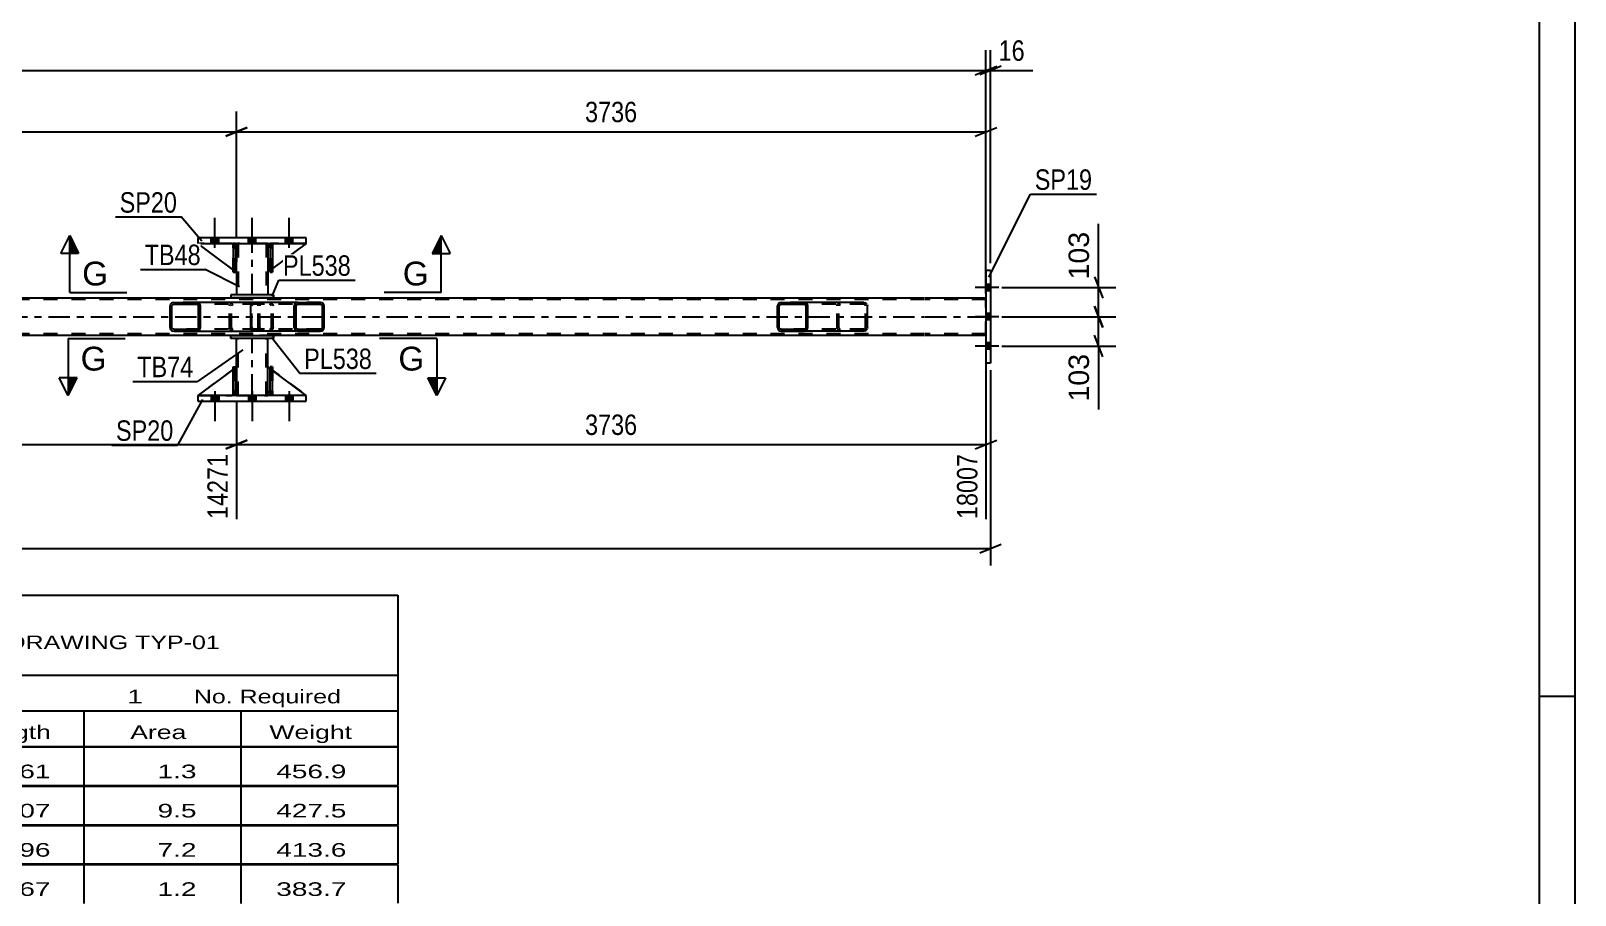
# Model space of a CAD drawing. Header units: millimetres. Extents: x -36 to 805, y -409 to 185.
# Drawn here: x 588.7 to 805.1, y -287.5 to -166.4 of the extents above; entities that cross this region are included whole.
import ezdxf

# ---------------------------------------------------------------- set-up
doc = ezdxf.new("R2010")
doc.units = ezdxf.units.MM
doc.linetypes.add('DXK_LINE_DOT2', pattern=[3.9198, 1.9599, -1.9599])
doc.linetypes.add('DXK_LINE_DOT3', pattern=[5.9187, 2.979, -0.9799, 0.9799, -0.9799])
doc.styles.add('Arial', font='ARIAL.TTF', dxfattribs={"height": 0.2})
doc.styles.add('Arial Narrow', font='ARIALN.TTF', dxfattribs={"height": 0.2})

# ---------------------------------------------------------------- blocks, each defined once
blk = doc.blocks.new('Unknown-203724355-1135')
at = {"color": 5, "linetype": 'Continuous'}
for p, q in [((805.14, -408.7), (805.14, 185.3)), ((800.14, -403.7), (800.14, 180.3)), ((805.14, -259.7), (800.14, -259.7))]:
    blk.add_line(p, q, dxfattribs=at)
blk = doc.blocks.new('Part-203724355-6161 - 6047')
at = {"color": 2, "linetype": 'Continuous'}
for p, q in [((627.31, -217.48), (612.11, -217.48)), ((612.11, -217.48), (612.11, -218.28)), ((612.11, -218.28), (627.31, -218.28)), ((627.31, -218.28), (627.31, -217.48))]:
    blk.add_line(p, q, dxfattribs=at)
blk = doc.blocks.new('Bolt-203724355-6131 - 6047')
at = {"linetype": 'Continuous'}
for points in [[(615.03, -217.48), (613.99, -217.48), (613.99, -218.28), (615.03, -218.28)], [(615.03, -217.48), (613.99, -217.48), (613.99, -218.28), (615.03, -218.28)], [(615.03, -217.48), (613.99, -217.48), (613.99, -218.28), (615.03, -218.28)], [(620.23, -217.48), (619.19, -217.48), (619.19, -218.28), (620.23, -218.28)], [(620.23, -217.48), (619.19, -217.48), (619.19, -218.28), (620.23, -218.28)], [(625.43, -217.48), (624.39, -217.48), (624.39, -218.28), (625.43, -218.28)], [(625.43, -217.48), (624.39, -217.48), (624.39, -218.28), (625.43, -218.28)], [(625.43, -217.48), (624.39, -217.48), (624.39, -218.28), (625.43, -218.28)]]:
    blk.add_hatch(color=1, dxfattribs=at).paths.add_polyline_path(points)
at = {"color": 1, "linetype": 'Continuous'}
for p, q in [((613.99, -217.48), (613.99, -218.28)), ((613.99, -217.48), (613.99, -218.28)), ((613.99, -217.48), (613.99, -218.28)), ((614.51, -216.88), (614.51, -221.08)), ((614.51, -216.88), (614.51, -221.08)), ((614.51, -216.88), (614.51, -221.08)), ((615.03, -217.48), (615.03, -218.28)), ((615.03, -217.48), (615.03, -218.28)), ((615.03, -217.48), (615.03, -218.28)), ((619.19, -217.48), (619.19, -218.28)), ((619.19, -217.48), (619.19, -218.28)), ((619.71, -216.88), (619.71, -221.08)), ((619.71, -216.88), (619.71, -221.08)), ((620.23, -217.48), (620.23, -218.28)), ((620.23, -217.48), (620.23, -218.28)), ((624.39, -217.48), (624.39, -218.28)), ((624.39, -217.48), (624.39, -218.28)), ((624.39, -217.48), (624.39, -218.28)), ((624.91, -216.88), (624.91, -221.08)), ((624.91, -216.88), (624.91, -221.08)), ((624.91, -216.88), (624.91, -221.08)), ((625.43, -217.48), (625.43, -218.28)), ((625.43, -217.48), (625.43, -218.28)), ((625.43, -217.48), (625.43, -218.28))]:
    blk.add_line(p, q, dxfattribs=at)
blk = doc.blocks.new('Bolt-203724355-6132 - 6047')
at = {"linetype": 'Continuous'}
for points in [[(613.99, -196.18), (615.03, -196.18), (615.03, -195.38), (613.99, -195.38)], [(613.99, -196.18), (615.03, -196.18), (615.03, -195.38), (613.99, -195.38)], [(613.99, -196.18), (615.03, -196.18), (615.03, -195.38), (613.99, -195.38)], [(619.19, -196.18), (620.23, -196.18), (620.23, -195.38), (619.19, -195.38)], [(619.19, -196.18), (620.23, -196.18), (620.23, -195.38), (619.19, -195.38)], [(624.39, -196.18), (625.43, -196.18), (625.43, -195.38), (624.39, -195.38)], [(624.39, -196.18), (625.43, -196.18), (625.43, -195.38), (624.39, -195.38)], [(624.39, -196.18), (625.43, -196.18), (625.43, -195.38), (624.39, -195.38)]]:
    blk.add_hatch(color=1, dxfattribs=at).paths.add_polyline_path(points)
at = {"color": 1, "linetype": 'Continuous'}
for p, q in [((614.51, -196.78), (614.51, -192.58)), ((614.51, -196.78), (614.51, -192.58)), ((614.51, -196.78), (614.51, -192.58)), ((619.71, -196.78), (619.71, -192.58)), ((619.71, -196.78), (619.71, -192.58)), ((624.91, -196.78), (624.91, -192.58)), ((624.91, -196.78), (624.91, -192.58)), ((624.91, -196.78), (624.91, -192.58)), ((613.99, -196.18), (613.99, -195.38)), ((613.99, -196.18), (613.99, -195.38)), ((613.99, -196.18), (613.99, -195.38)), ((615.03, -196.18), (615.03, -195.38)), ((615.03, -196.18), (615.03, -195.38)), ((615.03, -196.18), (615.03, -195.38)), ((619.19, -196.18), (619.19, -195.38)), ((619.19, -196.18), (619.19, -195.38)), ((620.23, -196.18), (620.23, -195.38)), ((620.23, -196.18), (620.23, -195.38)), ((624.39, -196.18), (624.39, -195.38)), ((624.39, -196.18), (624.39, -195.38)), ((624.39, -196.18), (624.39, -195.38)), ((625.43, -196.18), (625.43, -195.38)), ((625.43, -196.18), (625.43, -195.38)), ((625.43, -196.18), (625.43, -195.38))]:
    blk.add_line(p, q, dxfattribs=at)
blk = doc.blocks.new('Part-203724355-6152 - 6047')
at = {"color": 2, "linetype": 'Continuous'}
for p, q in [((622.26, -217.48), (622.26, -213.48)), ((622.26, -213.48), (622.58, -213.48)), ((622.58, -217.48), (622.58, -213.48)), ((622.26, -217.48), (622.26, -217.48)), ((622.58, -217.48), (622.26, -217.48))]:
    blk.add_line(p, q, dxfattribs=at)
at = {"color": 7, "linetype": 'DXK_LINE_DOT2'}
for p, q in [((622.26, -213.48), (622.26, -216.88)), ((622.58, -216.88), (622.58, -213.48)), ((622.26, -216.88), (622.26, -217.48)), ((622.26, -216.88), (622.58, -216.88)), ((622.58, -217.48), (622.58, -216.88)), ((622.58, -217.48), (622.58, -217.48))]:
    blk.add_line(p, q, dxfattribs=at)
blk = doc.blocks.new('Part-203724355-6153 - 6047')
at = {"color": 2, "linetype": 'Continuous'}
for p, q in [((617.06, -213.81), (612.11, -217.48)), ((617.51, -213.48), (617.38, -213.57)), ((617.51, -216.88), (617.51, -213.48)), ((617.06, -217.32), (616.91, -217.48)), ((617.51, -216.88), (617.38, -217)), ((617.51, -216.88), (617.51, -216.88))]:
    blk.add_line(p, q, dxfattribs=at)
at = {"color": 7, "linetype": 'DXK_LINE_DOT2'}
for p, q in [((617.38, -213.57), (617.06, -213.81)), ((617.51, -216.88), (617.51, -213.48)), ((612.11, -217.48), (616.91, -217.48)), ((617.51, -216.88), (616.91, -217.48)), ((617.38, -217), (617.06, -217.32))]:
    blk.add_line(p, q, dxfattribs=at)
blk = doc.blocks.new('Part-203724355-6154 - 6047')
at = {"color": 7, "linetype": 'DXK_LINE_DOT2'}
for p, q in [((617.51, -213.48), (612.11, -217.48)), ((617.51, -216.88), (617.51, -213.48)), ((617.51, -213.48), (617.51, -216.88)), ((612.11, -217.48), (616.91, -217.48)), ((616.91, -217.48), (617.51, -216.88)), ((617.51, -216.88), (616.91, -217.48)), ((617.51, -216.88), (617.51, -216.88))]:
    blk.add_line(p, q, dxfattribs=at)
blk = doc.blocks.new('Part-203724355-6155 - 6047')
at = {"color": 2, "linetype": 'Continuous'}
for p, q in [((621.91, -216.88), (621.91, -213.48)), ((622.26, -213.74), (621.91, -213.48)), ((627.31, -217.48), (622.58, -213.98)), ((622.26, -217.23), (621.91, -216.88))]:
    blk.add_line(p, q, dxfattribs=at)
at = {"color": 7, "linetype": 'DXK_LINE_DOT2'}
for p, q in [((622.58, -213.98), (622.26, -213.74)), ((622.51, -217.48), (622.26, -217.23)), ((627.31, -217.48), (622.51, -217.48)), ((627.31, -217.48), (627.31, -217.48)), ((627.31, -217.48), (627.31, -217.48))]:
    blk.add_line(p, q, dxfattribs=at)
blk = doc.blocks.new('Part-203724355-6156 - 6047')
at = {"color": 7, "linetype": 'DXK_LINE_DOT2'}
for p, q in [((621.91, -216.88), (621.91, -213.48)), ((621.91, -213.48), (627.31, -217.48)), ((622.51, -217.48), (621.91, -216.88)), ((627.31, -217.48), (622.51, -217.48))]:
    blk.add_line(p, q, dxfattribs=at)
blk = doc.blocks.new('Bolt-203724355-6251 - 6047')
at = {"linetype": 'Continuous'}
for points in [[(723.21, -202.78), (723.21, -201.9), (722.57, -201.9), (722.57, -202.78)], [(723.21, -202.78), (723.21, -201.9), (722.57, -201.9), (722.57, -202.78)], [(723.21, -202.78), (723.21, -201.9), (722.57, -201.9), (722.57, -202.78)], [(723.21, -206.88), (723.21, -206), (722.57, -206), (722.57, -206.88)], [(723.21, -206.88), (723.21, -206), (722.57, -206), (722.57, -206.88)], [(723.21, -210.98), (723.21, -210.1), (722.57, -210.1), (722.57, -210.98)], [(723.21, -210.98), (723.21, -210.1), (722.57, -210.1), (722.57, -210.98)], [(723.21, -210.98), (723.21, -210.1), (722.57, -210.1), (722.57, -210.98)]]:
    blk.add_hatch(color=1, dxfattribs=at).paths.add_polyline_path(points)
at = {"color": 1, "linetype": 'Continuous'}
for p, q in [((724.37, -202.34), (721.05, -202.34)), ((724.37, -202.34), (721.05, -202.34)), ((724.37, -202.34), (721.05, -202.34)), ((723.21, -201.9), (722.57, -201.9)), ((723.21, -201.9), (722.57, -201.9)), ((723.21, -201.9), (722.57, -201.9)), ((723.21, -202.78), (722.57, -202.78)), ((723.21, -202.78), (722.57, -202.78)), ((723.21, -202.78), (722.57, -202.78)), ((724.37, -206.44), (721.05, -206.44)), ((724.37, -206.44), (721.05, -206.44)), ((723.21, -206), (722.57, -206)), ((723.21, -206), (722.57, -206)), ((723.21, -206.88), (722.57, -206.88)), ((723.21, -206.88), (722.57, -206.88)), ((724.37, -210.54), (721.05, -210.54)), ((724.37, -210.54), (721.05, -210.54)), ((724.37, -210.54), (721.05, -210.54)), ((723.21, -210.1), (722.57, -210.1)), ((723.21, -210.1), (722.57, -210.1)), ((723.21, -210.1), (722.57, -210.1)), ((723.21, -210.98), (722.57, -210.98)), ((723.21, -210.98), (722.57, -210.98)), ((723.21, -210.98), (722.57, -210.98))]:
    blk.add_line(p, q, dxfattribs=at)
blk = doc.blocks.new('Part-203724355-6255 - 6047')
at = {"color": 2, "linetype": 'Continuous'}
for p, q in [((46.67, -203.8), (713.95, -203.8)), ((714.05, -203.8), (722.57, -203.8)), ((616.71, -209.08), (452.44, -209.08)), ((713.95, -209.08), (622.71, -209.08)), ((722.57, -209.08), (714.05, -209.08))]:
    blk.add_line(p, q, dxfattribs=at)
at = {"color": 7, "linetype": 'DXK_LINE_DOT2'}
for p, q in [((713.95, -204.04), (46.67, -204.04)), ((722.57, -204.04), (714.05, -204.04)), ((722.57, -209.08), (722.57, -203.8)), ((713.95, -208.84), (46.67, -208.84)), ((622.71, -209.08), (616.71, -209.08)), ((722.57, -208.84), (714.05, -208.84))]:
    blk.add_line(p, q, dxfattribs=at)
at = {"color": 7, "linetype": 'DXK_LINE_DOT3'}
for p, q in [((46.67, -206.44), (713.95, -206.44)), ((714.05, -206.44), (722.57, -206.44))]:
    blk.add_line(p, q, dxfattribs=at)
blk = doc.blocks.new('Part-203724355-6196 - 6047')
at = {"color": 2, "linetype": 'Continuous'}
for p, q in [((627.31, -195.38), (612.11, -195.38)), ((612.11, -195.38), (612.11, -196.18)), ((612.11, -196.18), (627.31, -196.18)), ((627.31, -196.18), (627.31, -195.38))]:
    blk.add_line(p, q, dxfattribs=at)
blk = doc.blocks.new('Part-203724355-6279 - 6047')
at = {"linetype": 'Continuous'}
h = blk.add_hatch(dxfattribs=at)
h.set_pattern_fill('', scale=0.7, style=0, pattern_type=0)
h.set_pattern_definition([(45, (629.7733, -204.7345), (-1.57154, 1.57154), [])])
h.paths.add_polyline_path([(629.81, -204.92), (629.77, -204.73), (629.66, -204.58), (629.5, -204.47), (629.31, -204.44), (626.12, -204.44), (625.93, -204.47), (625.77, -204.58), (625.66, -204.73), (625.62, -204.92), (625.62, -207.96), (625.66, -208.14), (625.77, -208.3), (625.93, -208.4), (626.12, -208.44), (629.31, -208.44), (629.5, -208.4), (629.66, -208.3), (629.77, -208.14), (629.81, -207.96)])
h.paths.add_polyline_path([(629.54, -208.05), (629.49, -208.13), (629.4, -208.18), (629.31, -208.2), (626.12, -208.2), (626.03, -208.18), (625.95, -208.13), (625.89, -208.05), (625.87, -207.96), (625.87, -204.92), (625.89, -204.83), (625.95, -204.75), (626.03, -204.7), (626.12, -204.68), (629.31, -204.68), (629.4, -204.7), (629.49, -204.75), (629.54, -204.83), (629.56, -204.92), (629.56, -207.96)])
at = {"color": 2, "linetype": 'Continuous'}
for p, q in [((619.55, -204.92), (619.57, -204.73)), ((619.55, -207.96), (619.55, -204.92)), ((619.57, -204.73), (619.63, -204.58)), ((619.63, -204.58), (619.72, -204.47)), ((619.72, -204.47), (619.82, -204.44)), ((626.12, -204.44), (619.82, -204.44)), ((625.66, -204.73), (625.62, -204.92)), ((625.62, -207.96), (625.62, -204.92)), ((625.87, -204.92), (625.89, -204.83)), ((625.87, -207.96), (625.87, -204.92)), ((625.89, -204.83), (625.95, -204.75)), ((626.12, -204.44), (625.93, -204.47)), ((625.95, -204.75), (626.03, -204.7)), ((626.03, -204.7), (626.12, -204.68)), ((626.12, -204.44), (629.31, -204.44)), ((626.12, -204.68), (629.31, -204.68)), ((629.5, -204.47), (629.31, -204.44)), ((629.31, -204.68), (629.4, -204.7)), ((629.4, -204.7), (629.49, -204.75)), ((629.49, -204.75), (629.54, -204.83)), ((629.54, -204.83), (629.56, -204.92)), ((629.56, -207.96), (629.56, -204.92)), ((629.81, -204.92), (629.77, -204.73)), ((629.81, -207.96), (629.81, -204.92)), ((619.57, -208.14), (619.55, -207.96)), ((619.63, -208.3), (619.57, -208.14)), ((619.72, -208.4), (619.63, -208.3)), ((619.82, -208.44), (619.72, -208.4)), ((626.12, -208.44), (619.82, -208.44)), ((625.62, -207.96), (625.66, -208.14)), ((625.89, -208.05), (625.87, -207.96)), ((625.95, -208.13), (625.89, -208.05)), ((625.93, -208.4), (626.12, -208.44)), ((626.03, -208.18), (625.95, -208.13)), ((626.12, -208.2), (626.03, -208.18)), ((626.12, -208.2), (629.31, -208.2)), ((626.12, -208.44), (629.31, -208.44)), ((629.4, -208.18), (629.31, -208.2)), ((629.31, -208.44), (629.5, -208.4)), ((629.49, -208.13), (629.4, -208.18)), ((629.54, -208.05), (629.49, -208.13)), ((629.56, -207.96), (629.54, -208.05)), ((629.77, -208.14), (629.81, -207.96))]:
    blk.add_line(p, q, dxfattribs=at)
at = {"color": 7, "linetype": 'DXK_LINE_DOT2'}
for p, q in [((619.7, -204.83), (619.69, -204.92)), ((619.69, -207.96), (619.69, -204.92)), ((619.73, -204.75), (619.7, -204.83)), ((619.77, -204.7), (619.73, -204.75)), ((619.82, -204.68), (619.77, -204.7)), ((629.31, -204.68), (619.82, -204.68)), ((620.82, -204.68), (620.82, -204.44)), ((622.16, -204.44), (622.35, -204.47)), ((622.25, -204.7), (622.16, -204.68)), ((622.34, -204.75), (622.25, -204.7)), ((622.39, -204.83), (622.34, -204.75)), ((622.41, -204.92), (622.39, -204.83)), ((622.41, -207.96), (622.41, -204.92)), ((622.62, -204.73), (622.66, -204.92)), ((622.66, -207.96), (622.66, -204.92)), ((629.31, -204.44), (626.12, -204.44)), ((619.69, -207.96), (619.7, -208.05)), ((619.7, -208.05), (619.73, -208.13)), ((619.73, -208.13), (619.77, -208.18)), ((619.77, -208.18), (619.82, -208.2)), ((629.31, -208.2), (619.82, -208.2)), ((620.82, -208.44), (620.82, -208.2)), ((622.16, -208.2), (622.25, -208.18)), ((622.35, -208.4), (622.16, -208.44)), ((622.25, -208.18), (622.34, -208.13)), ((622.34, -208.13), (622.39, -208.05)), ((622.39, -208.05), (622.41, -207.96)), ((622.66, -207.96), (622.62, -208.14)), ((629.31, -208.44), (626.12, -208.44))]:
    blk.add_line(p, q, dxfattribs=at)
for centre, start, end in [((622.17, -204.93), 23.8494, 68.8059), ((622.17, -207.94), 291.1941, 336.1506)]:
    blk.add_arc(centre, 0.492, start, end, dxfattribs=at)
at = {"color": 2, "linetype": 'Continuous'}
for centre, start, end in [((626.11, -204.93), 111.1941, 156.1506), ((629.32, -204.93), 23.8494, 68.8059), ((626.11, -207.94), 203.8494, 248.8059), ((629.32, -207.94), 291.1941, 336.1506)]:
    blk.add_arc(centre, 0.492, start, end, dxfattribs=at)
blk = doc.blocks.new('Part-203724355-6280 - 6047')
at = {"linetype": 'Continuous'}
h = blk.add_hatch(dxfattribs=at)
h.set_pattern_fill('', scale=0.7, style=0, pattern_type=0)
h.set_pattern_definition([(45, (612.4283, -204.7345), (-1.57154, 1.57154), [])])
h.paths.add_polyline_path([(612.47, -204.92), (612.43, -204.73), (612.32, -204.58), (612.15, -204.47), (611.96, -204.44), (608.72, -204.44), (608.53, -204.47), (608.36, -204.58), (608.25, -204.73), (608.21, -204.92), (608.21, -207.96), (608.25, -208.14), (608.36, -208.3), (608.53, -208.4), (608.72, -208.44), (611.96, -208.44), (612.15, -208.4), (612.32, -208.3), (612.43, -208.14), (612.47, -207.96)])
h.paths.add_polyline_path([(612.19, -208.05), (612.14, -208.13), (612.05, -208.18), (611.96, -208.2), (608.72, -208.2), (608.62, -208.18), (608.54, -208.13), (608.49, -208.05), (608.47, -207.96), (608.47, -204.92), (608.49, -204.83), (608.54, -204.75), (608.62, -204.7), (608.72, -204.68), (611.96, -204.68), (612.05, -204.7), (612.14, -204.75), (612.19, -204.83), (612.21, -204.92), (612.21, -207.96)])
at = {"color": 2, "linetype": 'Continuous'}
for p, q in [((608.25, -204.73), (608.21, -204.92)), ((608.21, -207.96), (608.21, -204.92)), ((608.47, -204.92), (608.49, -204.83)), ((608.47, -207.96), (608.47, -204.92)), ((608.49, -204.83), (608.54, -204.75)), ((608.72, -204.44), (608.53, -204.47)), ((608.54, -204.75), (608.62, -204.7)), ((608.62, -204.7), (608.72, -204.68)), ((608.72, -204.44), (611.96, -204.44)), ((608.72, -204.68), (611.96, -204.68)), ((619.82, -204.44), (611.96, -204.44)), ((612.15, -204.47), (611.96, -204.44)), ((611.96, -204.68), (612.05, -204.7)), ((612.05, -204.7), (612.14, -204.75)), ((612.14, -204.75), (612.19, -204.83)), ((612.19, -204.83), (612.21, -204.92)), ((612.21, -207.96), (612.21, -204.92)), ((612.47, -204.92), (612.43, -204.73)), ((612.47, -207.96), (612.47, -204.92)), ((608.21, -207.96), (608.25, -208.14)), ((608.49, -208.05), (608.47, -207.96)), ((608.54, -208.13), (608.49, -208.05)), ((608.53, -208.4), (608.72, -208.44)), ((608.62, -208.18), (608.54, -208.13)), ((608.72, -208.2), (608.62, -208.18)), ((608.72, -208.2), (611.96, -208.2)), ((608.72, -208.44), (611.96, -208.44)), ((612.05, -208.18), (611.96, -208.2)), ((611.96, -208.44), (612.15, -208.4)), ((611.96, -208.44), (619.82, -208.44)), ((612.14, -208.13), (612.05, -208.18)), ((612.19, -208.05), (612.14, -208.13)), ((612.21, -207.96), (612.19, -208.05)), ((612.43, -208.14), (612.47, -207.96))]:
    blk.add_line(p, q, dxfattribs=at)
at = {"color": 7, "linetype": 'DXK_LINE_DOT2'}
for p, q in [((611.96, -204.44), (608.72, -204.44)), ((620.31, -204.68), (608.72, -204.68)), ((616.56, -204.92), (616.6, -204.73)), ((616.56, -207.96), (616.56, -204.92)), ((616.83, -204.83), (616.82, -204.92)), ((616.82, -207.96), (616.82, -204.92)), ((616.89, -204.75), (616.83, -204.83)), ((616.88, -204.47), (617.07, -204.44)), ((616.89, -204.75), (616.91, -204.73)), ((616.91, -204.73), (616.97, -204.7)), ((616.97, -204.7), (617.07, -204.68)), ((620.31, -204.44), (619.82, -204.44)), ((620.31, -204.44), (620.5, -204.47)), ((620.4, -204.7), (620.31, -204.68)), ((620.49, -204.75), (620.4, -204.7)), ((620.54, -204.83), (620.49, -204.75)), ((620.56, -204.92), (620.54, -204.83)), ((620.56, -207.96), (620.56, -204.92)), ((620.78, -204.73), (620.82, -204.92)), ((620.82, -207.96), (620.82, -204.92)), ((620.31, -208.2), (608.72, -208.2)), ((608.72, -208.44), (611.96, -208.44)), ((616.6, -208.14), (616.56, -207.96)), ((616.82, -207.96), (616.83, -208.05)), ((616.83, -208.05), (616.89, -208.13)), ((617.07, -208.44), (616.88, -208.4)), ((616.89, -208.13), (616.97, -208.18)), ((616.97, -208.18), (617.07, -208.2)), ((620.31, -208.44), (619.82, -208.44)), ((620.31, -208.2), (620.4, -208.18)), ((620.5, -208.4), (620.31, -208.44)), ((620.4, -208.18), (620.49, -208.13)), ((620.49, -208.13), (620.54, -208.05)), ((620.54, -208.05), (620.56, -207.96)), ((620.82, -207.96), (620.78, -208.14))]:
    blk.add_line(p, q, dxfattribs=at)
at = {"color": 2, "linetype": 'Continuous'}
for centre, start, end in [((608.7, -204.94), 110.7583, 155.68), ((611.98, -204.94), 24.32, 69.2417), ((608.7, -207.94), 204.32, 249.2417), ((611.98, -207.94), 290.7583, 335.68)]:
    blk.add_arc(centre, 0.496, start, end, dxfattribs=at)
at = {"color": 7, "linetype": 'DXK_LINE_DOT2'}
for centre, start, end in [((617.05, -204.94), 110.7583, 155.68), ((620.33, -204.94), 24.32, 69.2417), ((617.05, -207.94), 204.32, 249.2417), ((620.33, -207.94), 290.7583, 335.68)]:
    blk.add_arc(centre, 0.496, start, end, dxfattribs=at)
blk = doc.blocks.new('Part-203724355-6285 - 6047')
at = {"color": 2, "linetype": 'Continuous'}
for p, q in [((617.38, -196.18), (617.06, -196.18)), ((617.06, -196.18), (617.06, -200.18)), ((617.38, -196.18), (617.38, -196.18)), ((617.38, -196.18), (617.38, -200.18)), ((617.38, -200.18), (617.06, -200.18))]:
    blk.add_line(p, q, dxfattribs=at)
at = {"color": 7, "linetype": 'DXK_LINE_DOT2'}
for p, q in [((617.06, -196.78), (617.06, -196.18)), ((617.38, -196.78), (617.06, -196.78)), ((617.06, -196.78), (617.06, -200.18)), ((617.38, -196.78), (617.38, -196.18)), ((617.38, -196.18), (617.38, -196.18)), ((617.38, -200.18), (617.38, -196.78))]:
    blk.add_line(p, q, dxfattribs=at)
blk = doc.blocks.new('Part-203724355-6287 - 6047')
at = {"color": 7, "linetype": 'DXK_LINE_DOT2'}
for p, q in [((617.06, -196.78), (617.06, -196.18)), ((617.06, -196.18), (617.06, -196.18)), ((617.06, -196.18), (617.06, -200.18)), ((617.38, -196.18), (617.06, -196.18)), ((617.06, -200.18), (617.06, -196.78)), ((617.06, -196.78), (617.38, -196.78)), ((617.38, -196.78), (617.38, -196.18)), ((617.38, -200.18), (617.38, -196.18)), ((617.38, -196.78), (617.38, -200.18)), ((617.06, -200.18), (617.38, -200.18))]:
    blk.add_line(p, q, dxfattribs=at)
blk = doc.blocks.new('Part-203724355-6300 - 6047')
at = {"color": 2, "linetype": 'Continuous'}
for p, q in [((723.21, -199.94), (722.57, -199.94)), ((722.57, -199.94), (722.57, -212.94)), ((723.21, -199.94), (723.21, -212.94)), ((723.21, -212.94), (722.57, -212.94))]:
    blk.add_line(p, q, dxfattribs=at)
blk = doc.blocks.new('Part-203724355-6309 - 6047')
at = {"linetype": 'Continuous'}
h = blk.add_hatch(dxfattribs=at)
h.set_pattern_fill('', scale=0.7, style=0, pattern_type=0)
h.set_pattern_definition([(45, (697.5625, -204.7345), (-1.57154, 1.57154), [])])
h.paths.add_polyline_path([(697.6, -204.92), (697.56, -204.73), (697.45, -204.58), (697.29, -204.47), (697.09, -204.44), (693.86, -204.44), (693.66, -204.47), (693.49, -204.58), (693.38, -204.73), (693.34, -204.92), (693.34, -207.96), (693.38, -208.14), (693.49, -208.3), (693.66, -208.4), (693.86, -208.44), (697.09, -208.44), (697.29, -208.4), (697.45, -208.3), (697.56, -208.14), (697.6, -207.96)])
h.paths.add_polyline_path([(697.33, -208.05), (697.27, -208.13), (697.19, -208.18), (697.09, -208.2), (693.86, -208.2), (693.76, -208.18), (693.67, -208.13), (693.62, -208.05), (693.6, -207.96), (693.6, -204.92), (693.62, -204.83), (693.67, -204.75), (693.76, -204.7), (693.86, -204.68), (697.09, -204.68), (697.19, -204.7), (697.27, -204.75), (697.33, -204.83), (697.35, -204.92), (697.35, -207.96)])
at = {"color": 2, "linetype": 'Continuous'}
for p, q in [((693.38, -204.73), (693.34, -204.92)), ((693.34, -207.96), (693.34, -204.92)), ((693.6, -204.92), (693.62, -204.83)), ((693.6, -207.96), (693.6, -204.92)), ((693.62, -204.83), (693.67, -204.75)), ((693.86, -204.44), (693.66, -204.47)), ((693.67, -204.75), (693.76, -204.7)), ((693.76, -204.7), (693.86, -204.68)), ((693.86, -204.44), (697.09, -204.44)), ((693.86, -204.68), (697.09, -204.68)), ((705.44, -204.44), (697.09, -204.44)), ((697.29, -204.47), (697.09, -204.44)), ((697.09, -204.68), (697.19, -204.7)), ((697.19, -204.7), (697.27, -204.75)), ((697.27, -204.75), (697.33, -204.83)), ((697.33, -204.83), (697.35, -204.92)), ((697.35, -207.96), (697.35, -204.92)), ((697.6, -204.92), (697.56, -204.73)), ((697.6, -207.96), (697.6, -204.92)), ((705.44, -204.44), (705.64, -204.47)), ((705.91, -204.73), (705.95, -204.92)), ((705.95, -207.96), (705.95, -204.92)), ((693.34, -207.96), (693.38, -208.14)), ((693.62, -208.05), (693.6, -207.96)), ((693.67, -208.13), (693.62, -208.05)), ((693.66, -208.4), (693.86, -208.44)), ((693.76, -208.18), (693.67, -208.13)), ((693.86, -208.2), (693.76, -208.18)), ((693.86, -208.2), (697.09, -208.2)), ((693.86, -208.44), (697.09, -208.44)), ((697.19, -208.18), (697.09, -208.2)), ((697.09, -208.44), (697.29, -208.4)), ((705.44, -208.44), (697.09, -208.44)), ((697.27, -208.13), (697.19, -208.18)), ((697.33, -208.05), (697.27, -208.13)), ((697.35, -207.96), (697.33, -208.05)), ((697.56, -208.14), (697.6, -207.96)), ((705.64, -208.4), (705.44, -208.44)), ((705.95, -207.96), (705.91, -208.14))]:
    blk.add_line(p, q, dxfattribs=at)
at = {"color": 7, "linetype": 'DXK_LINE_DOT2'}
for p, q in [((697.09, -204.44), (693.86, -204.44)), ((705.44, -204.68), (693.86, -204.68)), ((701.69, -204.92), (701.73, -204.73)), ((701.69, -207.96), (701.69, -204.92)), ((701.97, -204.83), (701.95, -204.92)), ((701.95, -207.96), (701.95, -204.92)), ((702.02, -204.75), (701.97, -204.83)), ((702.01, -204.47), (702.2, -204.44)), ((702.02, -204.75), (702.05, -204.73)), ((702.05, -204.73), (702.11, -204.7)), ((702.11, -204.7), (702.2, -204.68)), ((705.54, -204.7), (705.44, -204.68)), ((705.62, -204.75), (705.54, -204.7)), ((705.68, -204.83), (705.62, -204.75)), ((705.7, -204.92), (705.68, -204.83)), ((705.7, -207.96), (705.7, -204.92)), ((705.44, -208.2), (693.86, -208.2)), ((693.86, -208.44), (697.09, -208.44)), ((701.73, -208.14), (701.69, -207.96)), ((701.95, -207.96), (701.97, -208.05)), ((701.97, -208.05), (702.02, -208.13)), ((702.2, -208.44), (702.01, -208.4)), ((702.02, -208.13), (702.05, -208.14)), ((702.05, -208.14), (702.11, -208.18)), ((702.11, -208.18), (702.2, -208.2)), ((705.44, -208.2), (705.54, -208.18)), ((705.54, -208.18), (705.62, -208.13)), ((705.62, -208.13), (705.68, -208.05)), ((705.68, -208.05), (705.7, -207.96))]:
    blk.add_line(p, q, dxfattribs=at)
at = {"color": 2, "linetype": 'Continuous'}
for centre, start, end in [((693.84, -204.94), 110.7583, 155.68), ((697.11, -204.94), 24.32, 69.2417), ((705.46, -204.94), 24.32, 69.2417), ((693.84, -207.94), 204.32, 249.2417), ((697.11, -207.94), 290.7583, 335.68), ((705.46, -207.94), 290.7583, 335.68)]:
    blk.add_arc(centre, 0.496, start, end, dxfattribs=at)
at = {"color": 7, "linetype": 'DXK_LINE_DOT2'}
for centre, start, end in [((702.19, -204.94), 110.7583, 155.68), ((702.19, -207.94), 204.32, 249.2417)]:
    blk.add_arc(centre, 0.496, start, end, dxfattribs=at)
blk = doc.blocks.new('Part-203724355-6310 - 6047')
at = {"color": 7, "linetype": 'DXK_LINE_DOT2'}
for p, q in [((622.26, -196.78), (622.26, -196.18)), ((622.26, -196.18), (622.26, -196.18)), ((622.26, -196.18), (622.26, -200.18)), ((622.58, -196.18), (622.26, -196.18)), ((622.26, -200.18), (622.26, -196.78)), ((622.26, -196.78), (622.58, -196.78)), ((622.58, -196.78), (622.58, -196.18)), ((622.58, -200.18), (622.58, -196.18)), ((622.58, -196.78), (622.58, -200.18)), ((622.26, -200.18), (622.58, -200.18))]:
    blk.add_line(p, q, dxfattribs=at)
blk = doc.blocks.new('Part-203724355-6312 - 6047')
at = {"color": 2, "linetype": 'Continuous'}
for p, q in [((622.58, -196.18), (622.26, -196.18)), ((622.26, -196.18), (622.26, -200.18)), ((622.58, -196.18), (622.58, -196.18)), ((622.58, -196.18), (622.58, -200.18)), ((622.58, -200.18), (622.26, -200.18))]:
    blk.add_line(p, q, dxfattribs=at)
at = {"color": 7, "linetype": 'DXK_LINE_DOT2'}
for p, q in [((622.26, -196.78), (622.26, -196.18)), ((622.58, -196.78), (622.26, -196.78)), ((622.26, -196.78), (622.26, -200.18)), ((622.58, -196.78), (622.58, -196.18)), ((622.58, -196.18), (622.58, -196.18)), ((622.58, -200.18), (622.58, -196.78))]:
    blk.add_line(p, q, dxfattribs=at)
blk = doc.blocks.new('Part-203724355-6313 - 6047')
at = {"color": 2, "linetype": 'Continuous'}
for p, q in [((617.06, -199.85), (612.11, -196.18)), ((617.06, -196.33), (616.91, -196.18)), ((617.51, -196.78), (617.38, -196.65)), ((617.51, -196.78), (617.51, -196.78)), ((617.51, -200.18), (617.51, -196.78)), ((617.38, -200.08), (617.51, -200.18)), ((617.51, -200.18), (617.51, -200.18))]:
    blk.add_line(p, q, dxfattribs=at)
at = {"color": 7, "linetype": 'DXK_LINE_DOT2'}
for p, q in [((616.91, -196.18), (612.11, -196.18)), ((616.91, -196.18), (617.51, -196.78)), ((617.38, -196.65), (617.06, -196.33)), ((617.51, -196.78), (617.51, -200.18)), ((617.38, -200.08), (617.06, -199.85))]:
    blk.add_line(p, q, dxfattribs=at)
blk = doc.blocks.new('Part-203724355-6315 - 6047')
at = {"color": 7, "linetype": 'DXK_LINE_DOT2'}
for p, q in [((617.06, -213.48), (617.38, -213.48)), ((617.06, -216.88), (617.06, -213.48)), ((617.06, -213.48), (617.06, -217.48)), ((617.38, -213.48), (617.38, -216.88)), ((617.38, -217.48), (617.38, -213.57)), ((617.38, -216.88), (617.06, -216.88)), ((617.06, -217.48), (617.06, -216.88)), ((617.38, -217.48), (617.06, -217.48)), ((617.38, -216.88), (617.38, -217.48)), ((617.38, -217.48), (617.38, -217.48))]:
    blk.add_line(p, q, dxfattribs=at)
blk = doc.blocks.new('Part-203724355-6342 - 6047')
at = {"color": 7, "linetype": 'DXK_LINE_DOT2'}
for p, q in [((617.51, -200.18), (612.11, -196.18)), ((612.11, -196.18), (616.91, -196.18)), ((616.91, -196.18), (617.51, -196.78)), ((617.51, -196.78), (616.91, -196.18)), ((617.51, -196.78), (617.51, -200.18)), ((617.51, -196.78), (617.51, -196.78)), ((617.51, -196.78), (617.51, -200.18))]:
    blk.add_line(p, q, dxfattribs=at)
blk = doc.blocks.new('Part-203724355-6343 - 6047')
at = {"color": 2, "linetype": 'Continuous'}
for p, q in [((622.26, -196.42), (621.91, -196.78)), ((621.91, -196.78), (621.91, -200.18)), ((627.31, -196.18), (622.58, -199.68)), ((622.26, -199.92), (621.91, -200.18))]:
    blk.add_line(p, q, dxfattribs=at)
at = {"color": 7, "linetype": 'DXK_LINE_DOT2'}
for p, q in [((622.51, -196.18), (622.26, -196.42)), ((627.31, -196.18), (622.51, -196.18)), ((622.58, -199.68), (622.26, -199.92))]:
    blk.add_line(p, q, dxfattribs=at)
blk = doc.blocks.new('Part-203724355-6344 - 6047')
at = {"color": 7, "linetype": 'DXK_LINE_DOT2'}
for p, q in [((622.51, -196.18), (621.91, -196.78)), ((621.91, -200.18), (627.31, -196.18)), ((621.91, -196.78), (621.91, -200.18)), ((627.31, -196.18), (622.51, -196.18))]:
    blk.add_line(p, q, dxfattribs=at)
blk = doc.blocks.new('Part-203724355-6346 - 6047')
at = {"color": 7, "linetype": 'DXK_LINE_DOT2'}
for p, q in [((622.58, -213.48), (622.26, -213.48)), ((622.26, -216.88), (622.26, -213.48)), ((622.26, -213.48), (622.26, -217.48)), ((622.58, -213.48), (622.58, -216.88)), ((622.58, -217.48), (622.58, -213.48)), ((622.58, -216.88), (622.26, -216.88)), ((622.26, -217.48), (622.26, -216.88)), ((622.58, -217.48), (622.26, -217.48)), ((622.58, -216.88), (622.58, -217.48)), ((622.58, -217.48), (622.58, -217.48))]:
    blk.add_line(p, q, dxfattribs=at)
blk = doc.blocks.new('Part-203724355-6361 - 6047')
at = {"color": 2, "linetype": 'Continuous'}
for p, q in [((617.51, -213.48), (617.51, -209.48)), ((621.91, -213.48), (621.91, -209.48)), ((617.51, -217.48), (617.51, -216.88)), ((621.91, -217.48), (621.91, -216.88))]:
    blk.add_line(p, q, dxfattribs=at)
at = {"color": 7, "linetype": 'DXK_LINE_DOT2'}
for p, q in [((621.91, -209.48), (617.51, -209.48)), ((617.75, -217.48), (617.75, -209.48)), ((621.67, -217.48), (621.67, -209.48)), ((617.51, -216.88), (617.51, -213.48)), ((621.91, -216.88), (621.91, -213.48)), ((617.51, -217.48), (621.91, -217.48))]:
    blk.add_line(p, q, dxfattribs=at)
at = {"color": 7, "linetype": 'DXK_LINE_DOT3'}
blk.add_line((619.71, -217.48), (619.71, -209.48), dxfattribs=at)
blk = doc.blocks.new('Part-203724355-6366 - 6047')
at = {"color": 2, "linetype": 'Continuous'}
for p, q in [((616.71, -209.08), (622.71, -209.08)), ((616.71, -209.48), (616.71, -209.08)), ((622.71, -209.48), (616.71, -209.48)), ((622.71, -209.08), (622.71, -209.48))]:
    blk.add_line(p, q, dxfattribs=at)
blk = doc.blocks.new('Part-203724355-6371 - 6047')
at = {"color": 2, "linetype": 'Continuous'}
for p, q in [((622.71, -203.38), (616.71, -203.38)), ((616.71, -203.38), (616.71, -203.78)), ((622.71, -203.38), (622.71, -203.78)), ((622.71, -203.78), (616.71, -203.78))]:
    blk.add_line(p, q, dxfattribs=at)
blk = doc.blocks.new('Part-203724355-6382 - 6047')
at = {"color": 2, "linetype": 'Continuous'}
for p, q in [((617.51, -196.18), (617.51, -196.78)), ((621.91, -196.18), (621.91, -196.78)), ((617.51, -200.18), (617.51, -203.38)), ((621.91, -200.18), (621.91, -203.38))]:
    blk.add_line(p, q, dxfattribs=at)
at = {"color": 7, "linetype": 'DXK_LINE_DOT2'}
for p, q in [((621.91, -196.18), (617.51, -196.18)), ((617.51, -196.78), (617.51, -200.18)), ((617.75, -196.18), (617.75, -203.38)), ((621.67, -196.18), (621.67, -203.38)), ((621.91, -196.78), (621.91, -200.18)), ((621.91, -203.38), (617.51, -203.38))]:
    blk.add_line(p, q, dxfattribs=at)
at = {"color": 7, "linetype": 'DXK_LINE_DOT3'}
blk.add_line((619.71, -203.38), (619.71, -196.18), dxfattribs=at)
blk = doc.blocks.new('Part-203724355-6387 - 6047')
at = {"color": 2, "linetype": 'Continuous'}
for p, q in [((617.06, -217.48), (617.06, -213.48)), ((617.06, -213.48), (617.38, -213.48)), ((617.38, -217.48), (617.38, -213.48)), ((617.06, -217.48), (617.06, -217.48)), ((617.38, -217.48), (617.06, -217.48))]:
    blk.add_line(p, q, dxfattribs=at)
at = {"color": 7, "linetype": 'DXK_LINE_DOT2'}
for p, q in [((617.06, -213.48), (617.06, -216.88)), ((617.38, -216.88), (617.38, -213.48)), ((617.06, -216.88), (617.06, -217.48)), ((617.06, -216.88), (617.38, -216.88)), ((617.38, -217.48), (617.38, -216.88)), ((617.38, -217.48), (617.38, -217.48))]:
    blk.add_line(p, q, dxfattribs=at)
blk = doc.blocks.new('StraightDimension-203724355-14933 - 6047')
at = {"color": 7, "linetype": 'Continuous'}
for p, q in [((447.24, -195.18), (447.24, -177.66)), ((617.51, -195.18), (617.51, -177.66)), ((448.74, -179.91), (445.74, -181.11)), ((447.24, -180.51), (617.51, -180.51)), ((616.01, -181.11), (619.01, -179.91))]:
    blk.add_line(p, q, dxfattribs=at)
at = {"color": 0}
blk.add_wipeout([(536.63, -179.76), (536.63, -175.56), (528.12, -175.56), (528.12, -179.76)], dxfattribs=at)
at = {"color": 3, "style": 'Arial Narrow'}
blk.add_text('4257', height=2.863, dxfattribs=at).set_placement((528.72, -179.16))
blk = doc.blocks.new('StraightDimension-203724355-32287 - 6047')
at = {"color": 7, "linetype": 'Continuous'}
for p, q in [((737.76, -200.84), (738.96, -203.84)), ((724.77, -202.34), (740.76, -202.34)), ((738.36, -206.44), (738.36, -202.34)), ((738.96, -207.94), (737.76, -204.94)), ((724.77, -206.44), (740.76, -206.44))]:
    blk.add_line(p, q, dxfattribs=at)
at = {"color": 0}
blk.add_wipeout([(737.61, -193.94), (733.41, -193.94), (733.41, -201.81), (737.61, -201.81)], dxfattribs=at)
at = {"color": 7, "linetype": 'Continuous'}
blk.add_line((738.36, -202.34), (738.36, -193.42), dxfattribs=at)
blk.add_line((738.36, -202.34), (738.36, -193.42), dxfattribs=at)
at = {"color": 3, "style": 'Arial'}
blk.add_text('103', height=2.865, rotation=90.0002, dxfattribs=at).set_placement((737.01, -201.21))
blk = doc.blocks.new('StraightDimension-203724355-6503 - 6047')
at = {"color": 7, "linetype": 'Continuous'}
for p, q in [((722.57, -198.94), (722.57, -169.05)), ((723.21, -198.94), (723.21, -169.05)), ((721.07, -172.5), (724.07, -171.3)), ((724.71, -171.3), (721.71, -172.5)), ((722.57, -171.9), (723.21, -171.9))]:
    blk.add_line(p, q, dxfattribs=at)
at = {"color": 0}
blk.add_wipeout([(728.59, -171.15), (728.59, -166.95), (723.74, -166.95), (723.74, -171.15)], dxfattribs=at)
at = {"color": 7, "linetype": 'Continuous'}
blk.add_line((723.21, -171.9), (729.12, -171.9), dxfattribs=at)
blk.add_line((723.21, -171.9), (729.12, -171.9), dxfattribs=at)
at = {"color": 3, "style": 'Arial Narrow'}
blk.add_text('16', height=2.863, dxfattribs=at).set_placement((724.34, -170.55))
blk = doc.blocks.new('StraightDimension-203724355-6513 - 6047')
at = {"color": 7, "linetype": 'Continuous'}
for p, q in [((722.57, -198.94), (722.57, -169.05)), ((46.67, -171.9), (722.57, -171.9)), ((721.07, -172.5), (724.07, -171.3))]:
    blk.add_line(p, q, dxfattribs=at)
blk = doc.blocks.new('StraightDimension-203724355-6534 - 6047')
at = {"color": 7, "linetype": 'Continuous'}
for p, q in [((723.21, -213.94), (723.21, -241.32)), ((46.03, -238.92), (723.21, -238.92)), ((721.71, -239.52), (724.71, -238.32))]:
    blk.add_line(p, q, dxfattribs=at)
blk = doc.blocks.new('StraightDimension-203724355-14932 - 6047')
at = {"color": 7, "linetype": 'Continuous'}
for p, q in [((617.51, -195.18), (617.51, -177.66)), ((722.57, -203.19), (722.57, -177.66)), ((619.01, -179.91), (616.01, -181.11)), ((617.51, -180.51), (722.57, -180.51)), ((721.07, -181.11), (724.07, -179.91))]:
    blk.add_line(p, q, dxfattribs=at)
at = {"color": 0}
blk.add_wipeout([(674.3, -179.76), (674.3, -175.56), (665.78, -175.56), (665.78, -179.76)], dxfattribs=at)
at = {"color": 3, "style": 'Arial Narrow'}
blk.add_text('3736', height=2.863, dxfattribs=at).set_placement((666.38, -179.16))
blk = doc.blocks.new('StraightDimension-203724355-14974 - 6047')
at = {"color": 7, "linetype": 'Continuous'}
for p, q in [((722.57, -210.08), (722.57, -234.8)), ((617.51, -218.48), (617.51, -234.8)), ((619.01, -223.76), (616.01, -224.96)), ((617.51, -224.36), (722.57, -224.36)), ((721.07, -224.96), (724.07, -223.76))]:
    blk.add_line(p, q, dxfattribs=at)
at = {"color": 0}
blk.add_wipeout([(674.3, -223.61), (674.3, -219.41), (665.78, -219.41), (665.78, -223.61)], dxfattribs=at)
at = {"color": 0, "linetype": 'Continuous'}
blk.add_wipeout([(721.97, -225.06), (717.77, -225.06), (717.77, -235.4), (721.97, -235.4)], dxfattribs=at)
at = {"color": 3, "style": 'Arial Narrow'}
blk.add_text('3736', height=2.863, dxfattribs=at).set_placement((666.38, -223.01))
at = {"color": 3, "linetype": 'Continuous', "style": 'Arial Narrow'}
blk.add_text('18007', height=2.863, rotation=90.0002, dxfattribs=at).set_placement((721.37, -234.8))
blk = doc.blocks.new('StraightDimension-203724355-14975 - 6047')
at = {"color": 7, "linetype": 'Continuous'}
for p, q in [((447.24, -218.48), (447.24, -234.8)), ((617.51, -218.48), (617.51, -234.8)), ((448.74, -223.76), (445.74, -224.96)), ((447.24, -224.36), (617.51, -224.36)), ((616.01, -224.96), (619.01, -223.76))]:
    blk.add_line(p, q, dxfattribs=at)
at = {"color": 0}
blk.add_wipeout([(536.63, -223.61), (536.63, -219.41), (528.12, -219.41), (528.12, -223.61)], dxfattribs=at)
at = {"color": 0, "linetype": 'Continuous'}
blk.add_wipeout([(616.91, -225.06), (612.71, -225.06), (612.71, -235.4), (616.91, -235.4)], dxfattribs=at)
at = {"color": 3, "style": 'Arial Narrow'}
blk.add_text('4257', height=2.863, dxfattribs=at).set_placement((528.72, -223.01))
at = {"color": 3, "linetype": 'Continuous', "style": 'Arial Narrow'}
blk.add_text('14271', height=2.863, rotation=90.0002, dxfattribs=at).set_placement((616.31, -234.8))
blk = doc.blocks.new('StraightDimension-203724355-32288 - 6047')
at = {"color": 7, "linetype": 'Continuous'}
for p, q in [((737.76, -204.94), (738.96, -207.94)), ((724.77, -206.44), (740.76, -206.44)), ((738.36, -210.54), (738.36, -206.44)), ((738.96, -212.04), (737.76, -209.04)), ((724.77, -210.54), (740.76, -210.54))]:
    blk.add_line(p, q, dxfattribs=at)
at = {"color": 0}
blk.add_wipeout([(737.61, -211.06), (733.41, -211.06), (733.41, -218.93), (737.61, -218.93)], dxfattribs=at)
at = {"color": 7, "linetype": 'Continuous'}
blk.add_line((738.36, -210.54), (738.36, -219.46), dxfattribs=at)
blk.add_line((738.36, -210.54), (738.36, -219.46), dxfattribs=at)
at = {"color": 3, "style": 'Arial'}
blk.add_text('103', height=2.865, rotation=90.0002, dxfattribs=at).set_placement((737.01, -218.33))
blk = doc.blocks.new('Unknown-203724355-37310')
at = {"color": 7, "linetype": 'Continuous'}
for p, q in [((480.14, -245.45), (640.14, -245.45)), ((640.14, -245.45), (640.14, -256.7)), ((480.14, -256.7), (640.14, -256.7)), ((640.14, -256.7), (640.14, -261.7)), ((480.14, -261.7), (640.14, -261.7)), ((596.14, -261.7), (596.14, -266.7)), ((618.14, -261.7), (618.14, -266.7)), ((640.14, -261.7), (640.14, -266.7)), ((480.14, -266.7), (640.14, -266.7)), ((480.14, -266.75), (640.14, -266.75)), ((596.14, -266.7), (596.14, -272.2)), ((618.14, -266.7), (618.14, -272.2)), ((640.14, -266.75), (640.14, -272.15)), ((480.14, -272.15), (640.14, -272.15)), ((480.14, -272.25), (640.14, -272.25)), ((596.14, -272.2), (596.14, -277.7)), ((618.14, -272.2), (618.14, -277.7)), ((640.14, -272.25), (640.14, -277.65)), ((480.14, -277.65), (640.14, -277.65)), ((480.14, -277.75), (640.14, -277.75)), ((596.14, -277.7), (596.14, -283.2)), ((618.14, -277.7), (618.14, -283.2)), ((640.14, -277.75), (640.14, -283.15)), ((480.14, -283.15), (640.14, -283.15)), ((480.14, -283.25), (640.14, -283.25)), ((596.14, -283.2), (596.14, -288.7)), ((618.14, -283.2), (618.14, -288.7)), ((640.14, -283.25), (640.14, -288.65))]:
    blk.add_line(p, q, dxfattribs=at)
at = {"color": 7, "style": 'Arial Narrow'}
for s, height, width, p in [('REFER TYP DRAWING TYP-01', 1.9089, 1.6, (564.84, -253.04)), ('1', 1.91, 1.794707, (602.22, -260.64)), ('No. Required', 1.9089, 1.6, (611.55, -260.64)), ('Length', 1.909, 1.7, (580.14, -265.64)), ('Area', 1.909, 1.7, (602.64, -265.64)), ('Weight', 1.909, 1.7, (622.14, -265.64))]:
    blk.add_text(s, height=height, dxfattribs=dict(at, width=width)).set_placement(p)
at = {"color": 7, "linetype": 'Continuous', "style": 'Arial Narrow', "width": 1.794707}
for s, p in [('3261', (582.72, -271.14)), ('1.3', (606.46, -271.14)), ('456.9', (623.1, -271.14)), ('18007', (580.54, -276.64)), ('9.5', (606.46, -276.64)), ('427.5', (623.1, -276.64)), ('17896', (580.54, -282.14)), ('7.2', (606.46, -282.14)), ('413.6', (623.1, -282.14)), ('3167', (582.72, -287.64)), ('1.2', (606.46, -287.64)), ('383.7', (623.1, -287.64))]:
    blk.add_text(s, height=1.909, dxfattribs=at).set_placement(p)
blk = doc.blocks.new('Mark-203724355-6157 - 6047')
at = {"color": 0}
blk.add_wipeout([(608.67, -223.83), (608.67, -220.83), (600.64, -220.83), (600.64, -223.83)], dxfattribs=at)
blk.add_wipeout([(608.67, -223.83), (608.67, -220.83), (600.64, -220.83), (600.64, -223.83)], dxfattribs=at)
at = {"color": 30, "linetype": 'Continuous'}
for p in [(612.75, -218.04), (600.04, -224.43)]:
    blk.add_line(p, (609.27, -224.43), dxfattribs=at)
at = {"color": 3, "style": 'Arial Narrow'}
blk.add_text('SP20', height=2.863, dxfattribs=at).set_placement((600.64, -223.83))
blk = doc.blocks.new('Mark-203724355-6192 - 6047')
at = {"color": 0}
blk.add_wipeout([(609.19, -191.84), (609.19, -188.84), (601.15, -188.84), (601.15, -191.84)], dxfattribs=at)
blk.add_wipeout([(609.19, -191.84), (609.19, -188.84), (601.15, -188.84), (601.15, -191.84)], dxfattribs=at)
at = {"color": 30, "linetype": 'Continuous'}
for p in [(600.55, -192.44), (612.69, -195.85)]:
    blk.add_line(p, (609.79, -192.44), dxfattribs=at)
at = {"color": 3, "style": 'Arial Narrow'}
blk.add_text('SP20', height=2.863, dxfattribs=at).set_placement((601.15, -191.84))
blk = doc.blocks.new('Mark-203724355-6296 - 6047')
at = {"color": 0}
blk.add_wipeout([(737.45, -188.64), (737.45, -185.64), (729.41, -185.64), (729.41, -188.64)], dxfattribs=at)
blk.add_wipeout([(737.45, -188.64), (737.45, -185.64), (729.41, -185.64), (729.41, -188.64)], dxfattribs=at)
at = {"color": 30, "linetype": 'Continuous'}
for p, q in [((722.98, -200.9), (728.81, -189.24)), ((728.81, -189.24), (738.05, -189.24))]:
    blk.add_line(p, q, dxfattribs=at)
at = {"color": 3, "style": 'Arial Narrow'}
blk.add_text('SP19', height=2.863, dxfattribs=at).set_placement((729.41, -188.64))
blk = doc.blocks.new('Mark-203724355-6357 - 6047')
at = {"color": 0}
blk.add_wipeout([(611.47, -214.91), (611.47, -211.91), (603.62, -211.91), (603.62, -214.91)], dxfattribs=at)
blk.add_wipeout([(611.47, -214.91), (611.47, -211.91), (603.62, -211.91), (603.62, -214.91)], dxfattribs=at)
at = {"color": 30, "linetype": 'Continuous'}
for p in [(618.4, -211.09), (603.02, -215.51)]:
    blk.add_line(p, (612.07, -215.51), dxfattribs=at)
at = {"color": 3, "style": 'Arial Narrow'}
blk.add_text('TB74', height=2.863, dxfattribs=at).set_placement((603.62, -214.91))
blk = doc.blocks.new('Mark-203724355-6362 - 6047')
at = {"color": 0}
blk.add_wipeout([(636.51, -213.76), (636.51, -210.76), (627.01, -210.76), (627.01, -213.76)], dxfattribs=at)
blk.add_wipeout([(636.51, -213.76), (636.51, -210.76), (627.01, -210.76), (627.01, -213.76)], dxfattribs=at)
at = {"color": 30, "linetype": 'Continuous'}
for p, q in [((622.44, -209.32), (626.41, -214.36)), ((626.41, -214.36), (637.11, -214.36))]:
    blk.add_line(p, q, dxfattribs=at)
at = {"color": 3, "style": 'Arial Narrow'}
blk.add_text('PL538', height=2.863, dxfattribs=at).set_placement((627.01, -213.76))
blk = doc.blocks.new('Mark-203724355-6367 - 6047')
at = {"color": 0}
blk.add_wipeout([(633.56, -200.69), (633.56, -197.69), (624.05, -197.69), (624.05, -200.69)], dxfattribs=at)
blk.add_wipeout([(633.56, -200.69), (633.56, -197.69), (624.05, -197.69), (624.05, -200.69)], dxfattribs=at)
at = {"color": 30, "linetype": 'Continuous'}
for p, q in [((622.53, -203.57), (623.45, -201.29)), ((623.45, -201.29), (634.16, -201.29))]:
    blk.add_line(p, q, dxfattribs=at)
at = {"color": 3, "style": 'Arial Narrow'}
blk.add_text('PL538', height=2.863, dxfattribs=at).set_placement((624.05, -200.69))
blk = doc.blocks.new('Mark-203724355-6378 - 6047')
at = {"color": 0}
blk.add_wipeout([(612.52, -199.19), (612.52, -196.19), (604.66, -196.19), (604.66, -199.19)], dxfattribs=at)
blk.add_wipeout([(612.52, -199.19), (612.52, -196.19), (604.66, -196.19), (604.66, -199.19)], dxfattribs=at)
at = {"color": 30, "linetype": 'Continuous'}
for p in [(604.06, -199.79), (617.97, -202.26)]:
    blk.add_line(p, (613.12, -199.79), dxfattribs=at)
at = {"color": 3, "style": 'Arial Narrow'}
blk.add_text('TB48', height=2.863, dxfattribs=at).set_placement((604.66, -199.19))
blk = doc.blocks.new('SectionMark-203724355-6606 - 6047')
at = {"color": 6, "linetype": 'Continuous'}
for p, q in [((593.93, -209.48), (593.93, -217.48)), ((645.59, -209.48), (645.59, -217.48)), ((593.93, -217.48), (592.68, -214.98)), ((646.84, -214.98), (645.59, -217.48))]:
    blk.add_line(p, q, dxfattribs=at)
at = {"color": 0, "linetype": 'Continuous'}
for points in [[(599.31, -213.98), (599.31, -210.48), (595.68, -210.48), (595.68, -213.98)], [(643.84, -213.98), (643.84, -210.48), (640.21, -210.48), (640.21, -213.98)]]:
    blk.add_wipeout(points, dxfattribs=at)
at = {"linetype": 'Continuous'}
for points in [[(593.93, -214.98), (595.18, -214.98), (593.93, -217.48)], [(644.34, -214.98), (645.59, -214.98), (645.59, -217.48)]]:
    blk.add_hatch(color=6, dxfattribs=at).paths.add_polyline_path(points)
at = {"color": 6, "linetype": 'Continuous'}
for p, q in [((593.93, -209.48), (601.93, -209.48)), ((645.59, -209.48), (637.59, -209.48)), ((595.18, -214.98), (592.68, -214.98)), ((593.93, -217.48), (595.18, -214.98)), ((644.34, -214.98), (646.84, -214.98)), ((645.59, -217.48), (644.34, -214.98))]:
    blk.add_line(p, q, dxfattribs=at)
at = {"color": 3, "linetype": 'Continuous', "style": 'Arial'}
for p in [(595.68, -213.98), (640.21, -213.98)]:
    blk.add_text('G', height=3.34, dxfattribs=at).set_placement(p)
blk = doc.blocks.new('SectionMark-203724355-6608 - 6047')
at = {"color": 6, "linetype": 'Continuous'}
for p, q in [((592.9, -197.55), (594.15, -195.05)), ((594.15, -203.05), (594.15, -195.05)), ((646.21, -203.05), (646.21, -195.05)), ((646.21, -195.05), (647.46, -197.55))]:
    blk.add_line(p, q, dxfattribs=at)
at = {"color": 0, "linetype": 'Continuous'}
for points in [[(599.53, -202.05), (599.53, -198.55), (595.9, -198.55), (595.9, -202.05)], [(644.46, -202.05), (644.46, -198.55), (640.83, -198.55), (640.83, -202.05)]]:
    blk.add_wipeout(points, dxfattribs=at)
at = {"linetype": 'Continuous'}
for points in [[(595.4, -197.55), (594.15, -197.55), (594.15, -195.05)], [(646.21, -197.55), (644.96, -197.55), (646.21, -195.05)]]:
    blk.add_hatch(color=6, dxfattribs=at).paths.add_polyline_path(points)
at = {"color": 6, "linetype": 'Continuous'}
for p, q in [((594.15, -195.05), (595.4, -197.55)), ((646.21, -195.05), (644.96, -197.55)), ((595.4, -197.55), (592.9, -197.55)), ((644.96, -197.55), (647.46, -197.55)), ((594.15, -203.05), (602.15, -203.05)), ((646.21, -203.05), (638.21, -203.05))]:
    blk.add_line(p, q, dxfattribs=at)
at = {"color": 3, "linetype": 'Continuous', "style": 'Arial'}
for p in [(595.9, -202.05), (640.83, -202.05)]:
    blk.add_text('G', height=3.34, dxfattribs=at).set_placement(p)

msp = doc.modelspace()

# ---------------------------------------------------------------- block references
for name in ['Unknown-203724355-1135', 'Bolt-203724355-6132 - 6047', 'Part-203724355-6196 - 6047', 'Part-203724355-6313 - 6047', 'Part-203724355-6342 - 6047', 'Part-203724355-6285 - 6047', 'Part-203724355-6287 - 6047', 'Part-203724355-6382 - 6047', 'Part-203724355-6343 - 6047', 'Part-203724355-6344 - 6047', 'Part-203724355-6310 - 6047', 'Part-203724355-6312 - 6047', 'Part-203724355-6300 - 6047', 'Part-203724355-6371 - 6047', 'Bolt-203724355-6251 - 6047', 'Part-203724355-6255 - 6047', 'Part-203724355-6280 - 6047', 'Part-203724355-6279 - 6047', 'Part-203724355-6309 - 6047', 'Part-203724355-6366 - 6047', 'Part-203724355-6361 - 6047', 'Part-203724355-6153 - 6047', 'Part-203724355-6154 - 6047', 'Part-203724355-6315 - 6047', 'Part-203724355-6387 - 6047', 'Part-203724355-6155 - 6047', 'Part-203724355-6156 - 6047', 'Part-203724355-6152 - 6047', 'Part-203724355-6346 - 6047', 'Part-203724355-6161 - 6047', 'Bolt-203724355-6131 - 6047', 'Unknown-203724355-37310']:
    msp.add_blockref(name, (0, 0))

# ---------------------------------------------------------------- next in the draw order: block references
for name in ['StraightDimension-203724355-14933 - 6047', 'StraightDimension-203724355-32287 - 6047', 'StraightDimension-203724355-6534 - 6047']:
    msp.add_blockref(name, (0, 0))

# ---------------------------------------------------------------- next in the draw order: block references
for name in ['StraightDimension-203724355-6503 - 6047', 'StraightDimension-203724355-14974 - 6047']:
    msp.add_blockref(name, (0, 0))

# ---------------------------------------------------------------- next in the draw order: block references
for name in ['StraightDimension-203724355-6513 - 6047', 'StraightDimension-203724355-32288 - 6047', 'Mark-203724355-6362 - 6047', 'Mark-203724355-6357 - 6047', 'StraightDimension-203724355-14975 - 6047']:
    msp.add_blockref(name, (0, 0))

# ---------------------------------------------------------------- next in the draw order: block references
for name in ['StraightDimension-203724355-14932 - 6047', 'Mark-203724355-6192 - 6047', 'Mark-203724355-6157 - 6047']:
    msp.add_blockref(name, (0, 0))

# ---------------------------------------------------------------- next in the draw order: block references
for name in ['Mark-203724355-6296 - 6047', 'Mark-203724355-6378 - 6047', 'Mark-203724355-6367 - 6047', 'SectionMark-203724355-6606 - 6047']:
    msp.add_blockref(name, (0, 0))

# ---------------------------------------------------------------- next in the draw order: block references
msp.add_blockref('SectionMark-203724355-6608 - 6047', (0, 0))

doc.saveas('drawing.dxf')
